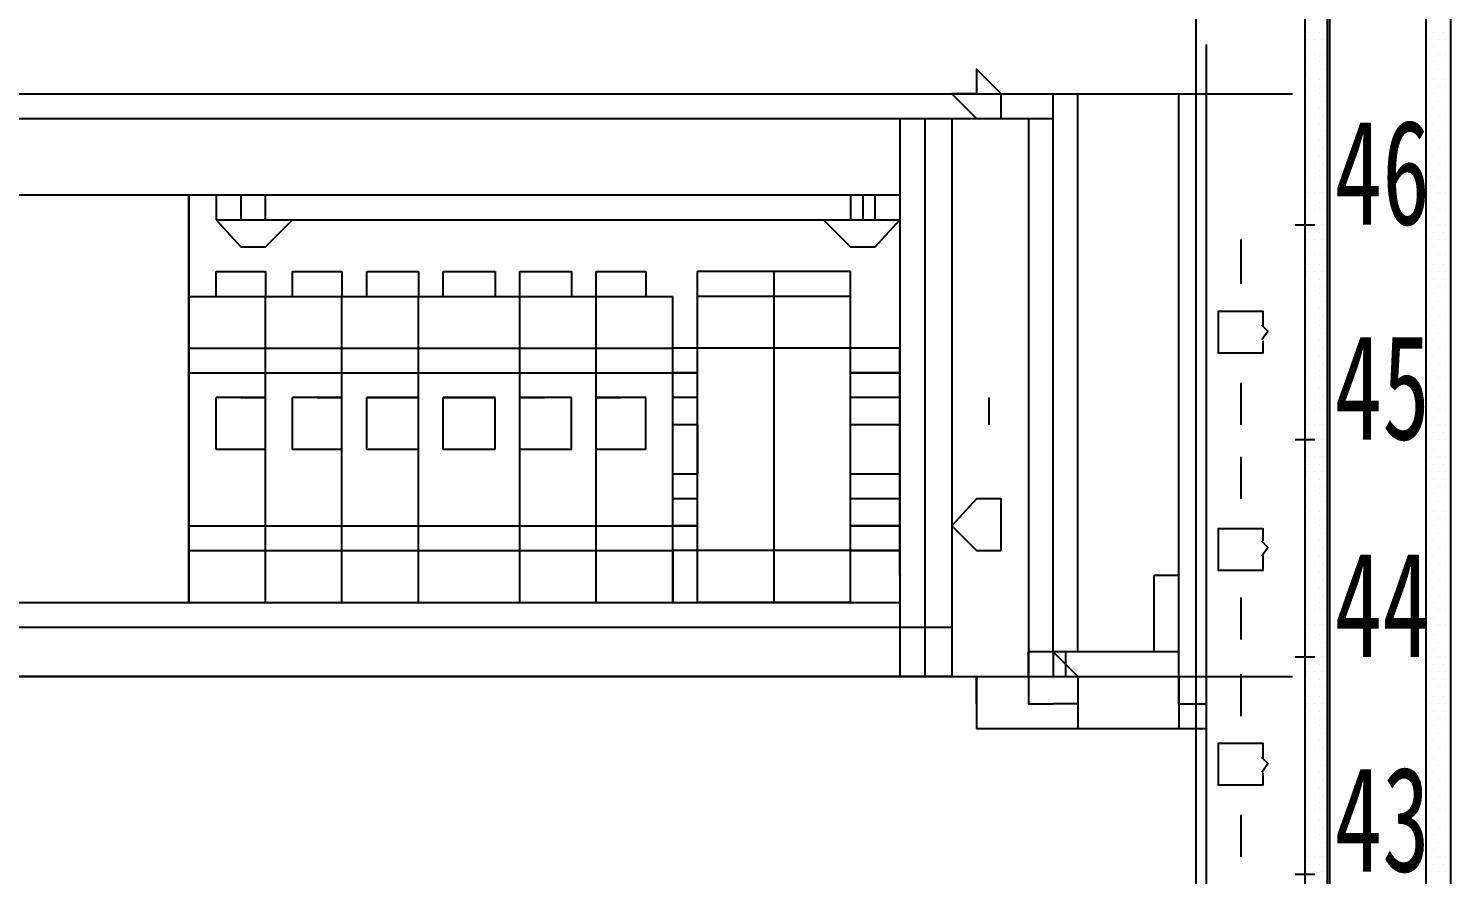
# Model space of a CAD drawing. Header units: metres. Extents: x 17 to 1264, y 17 to 859.
# Drawn here: x 194.8 to 277.8, y 662.2 to 711.6 of the extents above; entities that cross this region are included whole.
import ezdxf

# ---------------------------------------------------------------- set-up
doc = ezdxf.new("R2010")
doc.units = ezdxf.units.M
for name, color, linetype in [('LINES', 7, 'Continuous'), ('POLYLINES', 4, 'Continuous'), ('RECTS', 7, 'Continuous'), ('TEXTS', 3, 'Continuous')]:
    doc.layers.add(name, color=color, linetype=linetype)

msp = doc.modelspace()

# ---------------------------------------------------------------- linework, layer by layer
at = {"layer": 'LINES'}
for p, q in [((262.938, 132.48), (262.938, 727.92)), ((269.418, 710.928), (269.418, 710.928)), ((269.562, 711.36), (269.562, 711.36)), ((269.85, 710.928), (269.85, 710.928)), ((270.138, 711.36), (270.138, 711.36)), ((270.282, 710.928), (270.282, 710.928)), ((270.57, 711.36), (270.57, 711.36)), ((276.33, 711.36), (276.33, 711.36)), ((276.618, 710.928), (276.618, 710.928)), ((276.762, 711.36), (276.762, 711.36)), ((277.05, 710.928), (277.05, 710.928)), ((277.338, 711.36), (277.338, 711.36)), ((277.482, 710.928), (277.482, 710.928)), ((269.418, 710.064), (269.418, 710.064)), ((269.562, 710.496), (269.562, 710.496)), ((269.85, 710.064), (269.85, 710.064)), ((270.138, 710.496), (270.138, 710.496)), ((270.282, 710.064), (270.282, 710.064)), ((270.57, 710.496), (270.57, 710.496)), ((276.33, 710.496), (276.33, 710.496)), ((276.618, 710.064), (276.618, 710.064)), ((276.762, 710.496), (276.762, 710.496)), ((277.05, 710.064), (277.05, 710.064)), ((277.338, 710.496), (277.338, 710.496)), ((277.482, 710.064), (277.482, 710.064)), ((269.418, 709.2), (269.418, 709.2)), ((269.562, 709.632), (269.562, 709.632)), ((269.85, 709.2), (269.85, 709.2)), ((270.138, 709.632), (270.138, 709.632)), ((270.282, 709.2), (270.282, 709.2)), ((270.57, 709.632), (270.57, 709.632)), ((276.33, 709.632), (276.33, 709.632)), ((276.618, 709.2), (276.618, 709.2)), ((276.762, 709.632), (276.762, 709.632)), ((277.05, 709.2), (277.05, 709.2)), ((277.338, 709.632), (277.338, 709.632)), ((277.482, 709.2), (277.482, 709.2)), ((269.562, 708.624), (269.562, 708.624)), ((270.138, 708.624), (270.138, 708.624)), ((270.57, 708.624), (270.57, 708.624)), ((276.33, 708.624), (276.33, 708.624)), ((276.762, 708.624), (276.762, 708.624)), ((277.338, 708.624), (277.338, 708.624)), ((116.49, 707.76), (268.554, 707.76)), ((116.922, 707.76), (267.834, 707.76)), ((254.586, 675.216), (254.586, 707.76)), ((256.026, 675.216), (256.026, 707.76)), ((256.026, 675.216), (256.026, 707.76)), ((261.93, 672.192), (261.93, 707.76)), ((269.418, 708.192), (269.418, 708.192)), ((269.562, 707.76), (269.562, 707.76)), ((269.85, 708.192), (269.85, 708.192)), ((270.138, 707.76), (270.138, 707.76)), ((270.282, 708.192), (270.282, 708.192)), ((270.57, 707.76), (270.57, 707.76)), ((276.33, 707.76), (276.33, 707.76)), ((276.618, 708.192), (276.618, 708.192)), ((276.762, 707.76), (276.762, 707.76)), ((277.05, 708.192), (277.05, 708.192)), ((277.338, 707.76), (277.338, 707.76)), ((277.482, 708.192), (277.482, 708.192)), ((269.418, 707.328), (269.418, 707.328)), ((269.562, 706.896), (269.562, 706.896)), ((269.85, 707.328), (269.85, 707.328)), ((270.138, 706.896), (270.138, 706.896)), ((270.282, 707.328), (270.282, 707.328)), ((270.57, 706.896), (270.57, 706.896)), ((276.33, 706.896), (276.33, 706.896)), ((276.618, 707.328), (276.618, 707.328)), ((276.762, 706.896), (276.762, 706.896)), ((277.05, 707.328), (277.05, 707.328)), ((277.338, 706.896), (277.338, 706.896)), ((277.482, 707.328), (277.482, 707.328)), ((130.17, 706.32), (253.146, 706.32)), ((131.754, 706.32), (253.146, 706.32)), ((245.658, 706.32), (245.658, 673.776)), ((247.098, 706.32), (247.098, 673.776)), ((247.098, 706.32), (247.098, 673.776)), ((248.682, 706.32), (254.586, 706.32)), ((248.682, 706.32), (248.682, 673.776)), ((253.146, 706.32), (253.146, 673.776)), ((253.146, 706.32), (253.146, 673.776)), ((269.418, 706.464), (269.418, 706.464)), ((269.562, 706.032), (269.562, 706.032)), ((269.85, 706.464), (269.85, 706.464)), ((270.138, 706.032), (270.138, 706.032)), ((270.282, 706.464), (270.282, 706.464)), ((270.57, 706.032), (270.57, 706.032)), ((276.33, 706.032), (276.33, 706.032)), ((276.618, 706.464), (276.618, 706.464)), ((276.762, 706.032), (276.762, 706.032)), ((277.05, 706.464), (277.05, 706.464)), ((277.338, 706.032), (277.338, 706.032)), ((277.482, 706.464), (277.482, 706.464)), ((269.418, 705.6), (269.418, 705.6)), ((269.562, 705.024), (269.562, 705.024)), ((269.85, 705.6), (269.85, 705.6)), ((270.138, 705.024), (270.138, 705.024)), ((270.282, 705.6), (270.282, 705.6)), ((270.57, 705.024), (270.57, 705.024)), ((276.33, 705.024), (276.33, 705.024)), ((276.618, 705.6), (276.618, 705.6)), ((276.762, 705.024), (276.762, 705.024)), ((277.05, 705.6), (277.05, 705.6)), ((277.338, 705.024), (277.338, 705.024)), ((277.482, 705.6), (277.482, 705.6)), ((269.418, 704.592), (269.418, 704.592)), ((269.85, 704.592), (269.85, 704.592)), ((270.282, 704.592), (270.282, 704.592)), ((276.618, 704.592), (276.618, 704.592)), ((277.05, 704.592), (277.05, 704.592)), ((277.482, 704.592), (277.482, 704.592)), ((269.418, 703.728), (269.418, 703.728)), ((269.562, 704.16), (269.562, 704.16)), ((269.85, 703.728), (269.85, 703.728)), ((270.138, 704.16), (270.138, 704.16)), ((270.282, 703.728), (270.282, 703.728)), ((270.57, 704.16), (270.57, 704.16)), ((276.33, 704.16), (276.33, 704.16)), ((276.618, 703.728), (276.618, 703.728)), ((276.762, 704.16), (276.762, 704.16)), ((277.05, 703.728), (277.05, 703.728)), ((277.338, 704.16), (277.338, 704.16)), ((277.482, 703.728), (277.482, 703.728)), ((269.418, 702.864), (269.418, 702.864)), ((269.562, 703.296), (269.562, 703.296)), ((269.85, 702.864), (269.85, 702.864)), ((270.138, 703.296), (270.138, 703.296)), ((270.282, 702.864), (270.282, 702.864)), ((270.57, 703.296), (270.57, 703.296)), ((276.33, 703.296), (276.33, 703.296)), ((276.618, 702.864), (276.618, 702.864)), ((276.762, 703.296), (276.762, 703.296)), ((277.05, 702.864), (277.05, 702.864)), ((277.338, 703.296), (277.338, 703.296)), ((277.482, 702.864), (277.482, 702.864)), ((245.658, 701.856), (136.218, 701.856)), ((204.186, 678.096), (204.186, 701.856)), ((204.186, 701.856), (204.186, 678.096)), ((205.77, 701.856), (205.77, 700.416)), ((243.498, 701.856), (243.498, 700.416)), ((245.658, 701.856), (245.658, 700.416)), ((269.418, 702), (269.418, 702)), ((269.562, 702.432), (269.562, 702.432)), ((269.85, 702), (269.85, 702)), ((270.138, 702.432), (270.138, 702.432)), ((270.282, 702), (270.282, 702)), ((270.57, 702.432), (270.57, 702.432)), ((276.33, 702.432), (276.33, 702.432)), ((276.618, 702), (276.618, 702)), ((276.762, 702.432), (276.762, 702.432)), ((277.05, 702), (277.05, 702)), ((277.338, 702.432), (277.338, 702.432)), ((277.482, 702), (277.482, 702)), ((269.418, 700.992), (269.418, 700.992)), ((269.562, 701.424), (269.562, 701.424)), ((269.85, 700.992), (269.85, 700.992)), ((270.138, 701.424), (270.138, 701.424)), ((270.282, 700.992), (270.282, 700.992)), ((270.57, 701.424), (270.57, 701.424)), ((276.33, 701.424), (276.33, 701.424)), ((276.618, 700.992), (276.618, 700.992)), ((276.762, 701.424), (276.762, 701.424)), ((277.05, 700.992), (277.05, 700.992)), ((277.338, 701.424), (277.338, 701.424)), ((277.482, 700.992), (277.482, 700.992)), ((205.77, 700.416), (245.658, 700.416)), ((268.698, 700.128), (269.85, 700.128)), ((268.698, 700.128), (269.85, 700.128)), ((269.418, 700.128), (269.418, 700.128)), ((269.562, 700.56), (269.562, 700.56)), ((269.85, 700.128), (269.85, 700.128)), ((270.138, 700.56), (270.138, 700.56)), ((270.282, 700.128), (270.282, 700.128)), ((270.57, 700.56), (270.57, 700.56)), ((276.33, 700.56), (276.33, 700.56)), ((276.618, 700.128), (276.618, 700.128)), ((276.762, 700.56), (276.762, 700.56)), ((277.05, 700.128), (277.05, 700.128)), ((277.338, 700.56), (277.338, 700.56)), ((277.482, 700.128), (277.482, 700.128)), ((265.53, 699.264), (265.53, 696.672)), ((269.418, 699.264), (269.418, 699.264)), ((269.562, 699.696), (269.562, 699.696)), ((269.85, 699.264), (269.85, 699.264)), ((270.138, 699.696), (270.138, 699.696)), ((270.282, 699.264), (270.282, 699.264)), ((270.57, 699.696), (270.57, 699.696)), ((276.33, 699.696), (276.33, 699.696)), ((276.618, 699.264), (276.618, 699.264)), ((276.762, 699.696), (276.762, 699.696)), ((277.05, 699.264), (277.05, 699.264)), ((277.338, 699.696), (277.338, 699.696)), ((277.482, 699.264), (277.482, 699.264)), ((269.418, 698.4), (269.418, 698.4)), ((269.562, 698.832), (269.562, 698.832)), ((269.85, 698.4), (269.85, 698.4)), ((270.138, 698.832), (270.138, 698.832)), ((270.282, 698.4), (270.282, 698.4)), ((270.57, 698.832), (270.57, 698.832)), ((276.33, 698.832), (276.33, 698.832)), ((276.618, 698.4), (276.618, 698.4)), ((276.762, 698.832), (276.762, 698.832)), ((277.05, 698.4), (277.05, 698.4)), ((277.338, 698.832), (277.338, 698.832)), ((277.482, 698.4), (277.482, 698.4)), ((269.562, 697.824), (269.562, 697.824)), ((270.138, 697.824), (270.138, 697.824)), ((270.57, 697.824), (270.57, 697.824)), ((276.33, 697.824), (276.33, 697.824)), ((276.762, 697.824), (276.762, 697.824)), ((277.338, 697.824), (277.338, 697.824)), ((205.77, 697.392), (208.65, 697.392)), ((205.77, 697.392), (208.65, 697.392)), ((205.77, 697.392), (205.77, 697.392)), ((205.77, 695.952), (205.77, 697.392)), ((205.77, 695.952), (205.77, 697.392)), ((208.65, 697.392), (208.65, 697.392)), ((208.65, 697.392), (208.65, 695.952)), ((208.65, 697.392), (208.65, 695.952)), ((210.234, 697.392), (213.114, 697.392)), ((210.234, 697.392), (210.234, 697.392)), ((210.234, 695.952), (210.234, 697.392)), ((210.234, 695.952), (210.234, 697.392)), ((210.234, 697.392), (213.114, 697.392)), ((213.114, 697.392), (213.114, 697.392)), ((213.114, 697.392), (213.114, 695.952)), ((213.114, 697.392), (213.114, 695.952)), ((214.554, 697.392), (214.554, 697.392)), ((214.554, 695.952), (214.554, 697.392)), ((214.554, 695.952), (214.554, 697.392)), ((214.554, 697.392), (217.578, 697.392)), ((214.554, 697.392), (217.578, 697.392)), ((217.578, 697.392), (217.578, 697.392)), ((217.578, 697.392), (217.578, 695.952)), ((217.578, 697.392), (217.578, 695.952)), ((219.018, 697.392), (219.018, 697.392)), ((219.018, 695.952), (219.018, 697.392)), ((219.018, 695.952), (219.018, 697.392)), ((219.018, 697.392), (222.042, 697.392)), ((219.018, 697.392), (222.042, 697.392)), ((222.042, 697.392), (222.042, 697.392)), ((222.042, 697.392), (222.042, 695.952)), ((222.042, 697.392), (222.042, 695.952)), ((223.482, 697.392), (226.506, 697.392)), ((223.482, 697.392), (226.506, 697.392)), ((223.482, 697.392), (223.482, 697.392)), ((223.482, 695.952), (223.482, 697.392)), ((223.482, 695.952), (223.482, 697.392)), ((226.506, 697.392), (226.506, 697.392)), ((226.506, 697.392), (226.506, 695.952)), ((226.506, 697.392), (226.506, 695.952)), ((227.946, 697.392), (227.946, 697.392)), ((227.946, 695.952), (227.946, 697.392)), ((227.946, 695.952), (227.946, 697.392)), ((227.946, 697.392), (230.826, 697.392)), ((227.946, 697.392), (230.826, 697.392)), ((230.826, 697.392), (230.826, 697.392)), ((230.826, 697.392), (230.826, 695.952)), ((230.826, 697.392), (230.826, 695.952)), ((242.778, 697.392), (233.85, 697.392)), ((233.85, 678.096), (233.85, 697.392)), ((238.314, 678.096), (238.314, 697.392)), ((242.778, 678.096), (242.778, 697.392)), ((269.418, 697.392), (269.418, 697.392)), ((269.562, 696.96), (269.562, 696.96)), ((269.85, 697.392), (269.85, 697.392)), ((270.138, 696.96), (270.138, 696.96)), ((270.282, 697.392), (270.282, 697.392)), ((270.57, 696.96), (270.57, 696.96)), ((276.33, 696.96), (276.33, 696.96)), ((276.618, 697.392), (276.618, 697.392)), ((276.762, 696.96), (276.762, 696.96)), ((277.05, 697.392), (277.05, 697.392)), ((277.338, 696.96), (277.338, 696.96)), ((277.482, 697.392), (277.482, 697.392)), ((204.186, 695.952), (232.41, 695.952)), ((204.186, 695.952), (232.41, 695.952)), ((208.65, 678.096), (208.65, 695.952)), ((213.114, 678.096), (213.114, 695.952)), ((217.578, 678.096), (217.578, 695.952)), ((223.482, 678.096), (223.482, 695.952)), ((227.946, 678.096), (227.946, 695.952)), ((232.41, 678.096), (232.41, 695.952)), ((242.778, 695.952), (233.85, 695.952)), ((269.418, 696.528), (269.418, 696.528)), ((269.562, 696.096), (269.562, 696.096)), ((269.85, 696.528), (269.85, 696.528)), ((270.138, 696.096), (270.138, 696.096)), ((270.282, 696.528), (270.282, 696.528)), ((270.57, 696.096), (270.57, 696.096)), ((276.33, 696.096), (276.33, 696.096)), ((276.618, 696.528), (276.618, 696.528)), ((276.762, 696.096), (276.762, 696.096)), ((277.05, 696.528), (277.05, 696.528)), ((277.338, 696.096), (277.338, 696.096)), ((277.482, 696.528), (277.482, 696.528)), ((269.418, 695.664), (269.418, 695.664)), ((269.562, 695.232), (269.562, 695.232)), ((269.85, 695.664), (269.85, 695.664)), ((270.138, 695.232), (270.138, 695.232)), ((270.282, 695.664), (270.282, 695.664)), ((270.57, 695.232), (270.57, 695.232)), ((276.33, 695.232), (276.33, 695.232)), ((276.618, 695.664), (276.618, 695.664)), ((276.762, 695.232), (276.762, 695.232)), ((277.05, 695.664), (277.05, 695.664)), ((277.338, 695.232), (277.338, 695.232)), ((277.482, 695.664), (277.482, 695.664)), ((269.418, 694.8), (269.418, 694.8)), ((269.85, 694.8), (269.85, 694.8)), ((270.282, 694.8), (270.282, 694.8)), ((276.618, 694.8), (276.618, 694.8)), ((277.05, 694.8), (277.05, 694.8)), ((277.482, 694.8), (277.482, 694.8)), ((269.418, 693.792), (269.418, 693.792)), ((269.562, 694.224), (269.562, 694.224)), ((269.85, 693.792), (269.85, 693.792)), ((270.138, 694.224), (270.138, 694.224)), ((270.282, 693.792), (270.282, 693.792)), ((270.57, 694.224), (270.57, 694.224)), ((276.33, 694.224), (276.33, 694.224)), ((276.618, 693.792), (276.618, 693.792)), ((276.762, 694.224), (276.762, 694.224)), ((277.05, 693.792), (277.05, 693.792)), ((277.338, 694.224), (277.338, 694.224)), ((277.482, 693.792), (277.482, 693.792)), ((204.186, 692.928), (232.41, 692.928)), ((233.85, 692.928), (232.41, 692.928)), ((233.85, 692.928), (232.41, 692.928)), ((242.778, 692.928), (233.85, 692.928)), ((245.658, 692.928), (242.778, 692.928)), ((245.658, 692.928), (242.778, 692.928)), ((245.658, 681.12), (245.658, 692.928)), ((269.418, 692.928), (269.418, 692.928)), ((269.562, 693.36), (269.562, 693.36)), ((269.85, 692.928), (269.85, 692.928)), ((270.138, 693.36), (270.138, 693.36)), ((270.282, 692.928), (270.282, 692.928)), ((270.57, 693.36), (270.57, 693.36)), ((276.33, 693.36), (276.33, 693.36)), ((276.618, 692.928), (276.618, 692.928)), ((276.762, 693.36), (276.762, 693.36)), ((277.05, 692.928), (277.05, 692.928)), ((277.338, 693.36), (277.338, 693.36)), ((277.482, 692.928), (277.482, 692.928)), ((269.418, 692.064), (269.418, 692.064)), ((269.562, 692.496), (269.562, 692.496)), ((269.85, 692.064), (269.85, 692.064)), ((270.138, 692.496), (270.138, 692.496)), ((270.282, 692.064), (270.282, 692.064)), ((270.57, 692.496), (270.57, 692.496)), ((276.33, 692.496), (276.33, 692.496)), ((276.618, 692.064), (276.618, 692.064)), ((276.762, 692.496), (276.762, 692.496)), ((277.05, 692.064), (277.05, 692.064)), ((277.338, 692.496), (277.338, 692.496)), ((277.482, 692.064), (277.482, 692.064)), ((204.186, 691.488), (232.41, 691.488)), ((232.41, 691.488), (233.85, 691.488)), ((232.41, 691.488), (233.85, 691.488)), ((232.41, 691.488), (233.85, 691.488)), ((232.41, 691.488), (233.85, 691.488)), ((233.85, 691.488), (232.41, 691.488)), ((233.85, 691.488), (232.41, 691.488)), ((242.778, 691.488), (245.658, 691.488)), ((242.778, 691.488), (245.658, 691.488)), ((242.778, 691.488), (245.658, 691.488)), ((242.778, 691.488), (245.658, 691.488)), ((245.658, 691.488), (242.778, 691.488)), ((245.658, 691.488), (242.778, 691.488)), ((245.658, 691.488), (245.658, 691.488)), ((261.93, 676.656), (261.93, 691.488)), ((261.93, 691.488), (261.93, 691.488)), ((261.93, 691.488), (261.93, 691.488)), ((269.418, 691.2), (269.418, 691.2)), ((269.562, 691.632), (269.562, 691.632)), ((269.85, 691.2), (269.85, 691.2)), ((270.138, 691.632), (270.138, 691.632)), ((270.282, 691.2), (270.282, 691.2)), ((270.57, 691.632), (270.57, 691.632)), ((276.33, 691.632), (276.33, 691.632)), ((276.618, 691.2), (276.618, 691.2)), ((276.762, 691.632), (276.762, 691.632)), ((277.05, 691.2), (277.05, 691.2)), ((277.338, 691.632), (277.338, 691.632)), ((277.482, 691.2), (277.482, 691.2)), ((265.53, 690.912), (265.53, 688.464)), ((269.418, 690.192), (269.418, 690.192)), ((269.562, 690.624), (269.562, 690.624)), ((269.85, 690.192), (269.85, 690.192)), ((270.138, 690.624), (270.138, 690.624)), ((270.282, 690.192), (270.282, 690.192)), ((270.57, 690.624), (270.57, 690.624)), ((276.33, 690.624), (276.33, 690.624)), ((276.618, 690.192), (276.618, 690.192)), ((276.762, 690.624), (276.762, 690.624)), ((277.05, 690.192), (277.05, 690.192)), ((277.338, 690.624), (277.338, 690.624)), ((277.482, 690.192), (277.482, 690.192)), ((208.65, 690.048), (205.77, 690.048)), ((207.21, 690.048), (205.77, 690.048)), ((207.21, 690.048), (205.77, 690.048)), ((208.65, 690.048), (205.77, 690.048)), ((205.77, 690.048), (205.77, 690.048)), ((205.77, 690.048), (205.77, 690.048)), ((205.77, 687.024), (205.77, 690.048)), ((205.77, 687.024), (205.77, 690.048)), ((205.77, 687.024), (205.77, 690.048)), ((205.77, 690.048), (205.77, 690.048)), ((205.77, 690.048), (205.77, 690.048)), ((205.77, 690.048), (205.77, 690.048)), ((207.21, 690.048), (207.21, 690.048)), ((208.65, 690.048), (207.21, 690.048)), ((207.21, 690.048), (208.65, 690.048)), ((208.65, 687.024), (208.65, 690.048)), ((208.65, 690.048), (208.65, 690.048)), ((208.65, 687.024), (208.65, 690.048)), ((208.65, 687.024), (208.65, 690.048)), ((208.65, 690.048), (208.65, 690.048)), ((210.234, 690.048), (210.234, 690.048)), ((210.234, 690.048), (210.234, 690.048)), ((210.234, 687.024), (210.234, 690.048)), ((210.234, 687.024), (210.234, 690.048)), ((210.234, 687.024), (210.234, 690.048)), ((210.234, 690.048), (210.234, 690.048)), ((210.234, 690.048), (210.234, 690.048)), ((213.114, 690.048), (210.234, 690.048)), ((211.674, 690.048), (210.234, 690.048)), ((211.674, 690.048), (210.234, 690.048)), ((213.114, 690.048), (210.234, 690.048)), ((210.234, 690.048), (210.234, 690.048)), ((211.674, 690.048), (211.674, 690.048)), ((213.114, 690.048), (211.674, 690.048)), ((211.674, 690.048), (213.114, 690.048)), ((213.114, 690.048), (213.114, 690.048)), ((213.114, 690.048), (213.114, 690.048)), ((213.114, 687.024), (213.114, 690.048)), ((213.114, 687.024), (213.114, 690.048)), ((213.114, 687.024), (213.114, 690.048)), ((214.554, 690.048), (216.138, 690.048)), ((214.554, 687.024), (214.554, 690.048)), ((214.554, 687.024), (214.554, 690.048)), ((214.554, 687.024), (214.554, 690.048)), ((214.554, 690.048), (214.554, 690.048)), ((214.554, 690.048), (214.554, 690.048)), ((217.578, 690.048), (214.554, 690.048)), ((217.578, 690.048), (214.554, 690.048)), ((216.138, 690.048), (214.554, 690.048)), ((216.138, 690.048), (216.138, 690.048)), ((216.138, 690.048), (216.138, 690.048)), ((217.578, 690.048), (216.138, 690.048)), ((216.138, 690.048), (217.578, 690.048)), ((216.138, 690.048), (216.138, 690.048)), ((216.138, 690.048), (216.138, 690.048)), ((217.578, 687.024), (217.578, 690.048)), ((217.578, 687.024), (217.578, 690.048)), ((217.578, 690.048), (217.578, 690.048)), ((217.578, 687.024), (217.578, 690.048)), ((217.578, 690.048), (217.578, 690.048)), ((219.018, 690.048), (219.018, 690.048)), ((219.018, 687.024), (219.018, 690.048)), ((219.018, 690.048), (220.458, 690.048)), ((219.018, 687.024), (219.018, 690.048)), ((219.018, 687.024), (219.018, 690.048)), ((219.018, 690.048), (219.018, 690.048)), ((222.042, 690.048), (219.018, 690.048)), ((222.042, 690.048), (219.018, 690.048)), ((220.458, 690.048), (219.018, 690.048)), ((220.458, 690.048), (220.458, 690.048)), ((220.458, 690.048), (220.458, 690.048)), ((222.042, 690.048), (220.458, 690.048)), ((220.458, 690.048), (222.042, 690.048)), ((220.458, 690.048), (220.458, 690.048)), ((220.458, 690.048), (220.458, 690.048)), ((222.042, 687.024), (222.042, 690.048)), ((222.042, 687.024), (222.042, 690.048)), ((222.042, 687.024), (222.042, 690.048)), ((222.042, 690.048), (222.042, 690.048)), ((222.042, 690.048), (222.042, 690.048)), ((226.506, 690.048), (223.482, 690.048)), ((226.506, 690.048), (223.482, 690.048)), ((223.482, 690.048), (224.922, 690.048)), ((223.482, 687.024), (223.482, 690.048)), ((223.482, 687.024), (223.482, 690.048)), ((223.482, 687.024), (223.482, 690.048)), ((223.482, 690.048), (223.482, 690.048)), ((223.482, 690.048), (223.482, 690.048)), ((224.922, 690.048), (223.482, 690.048)), ((226.506, 690.048), (224.922, 690.048)), ((226.506, 690.048), (224.922, 690.048)), ((224.922, 690.048), (224.922, 690.048)), ((226.506, 687.024), (226.506, 690.048)), ((226.506, 687.024), (226.506, 690.048)), ((226.506, 687.024), (226.506, 690.048)), ((226.506, 690.048), (226.506, 690.048)), ((226.506, 690.048), (226.506, 690.048)), ((226.506, 690.048), (226.506, 690.048)), ((226.506, 690.048), (226.506, 690.048)), ((226.506, 690.048), (226.506, 690.048)), ((227.946, 690.048), (229.386, 690.048)), ((227.946, 687.024), (227.946, 690.048)), ((227.946, 687.024), (227.946, 690.048)), ((227.946, 687.024), (227.946, 690.048)), ((227.946, 690.048), (227.946, 690.048)), ((227.946, 690.048), (227.946, 690.048)), ((230.826, 690.048), (227.946, 690.048)), ((230.826, 690.048), (227.946, 690.048)), ((229.386, 690.048), (227.946, 690.048)), ((229.386, 690.048), (229.386, 690.048)), ((230.826, 690.048), (229.386, 690.048)), ((230.826, 690.048), (229.386, 690.048)), ((230.826, 690.048), (230.826, 690.048)), ((230.826, 687.024), (230.826, 690.048)), ((230.826, 687.024), (230.826, 690.048)), ((230.826, 690.048), (230.826, 690.048)), ((230.826, 690.048), (230.826, 690.048)), ((230.826, 690.048), (230.826, 690.048)), ((230.826, 690.048), (230.826, 690.048)), ((230.826, 687.024), (230.826, 690.048)), ((233.85, 690.048), (232.41, 690.048)), ((233.85, 690.048), (232.41, 690.048)), ((245.658, 690.048), (242.778, 690.048)), ((245.658, 690.048), (242.778, 690.048)), ((245.658, 690.048), (245.658, 690.048)), ((250.842, 690.048), (250.842, 688.464)), ((269.418, 689.328), (269.418, 689.328)), ((269.562, 689.76), (269.562, 689.76)), ((269.85, 689.328), (269.85, 689.328)), ((270.138, 689.76), (270.138, 689.76)), ((270.282, 689.328), (270.282, 689.328)), ((270.57, 689.76), (270.57, 689.76)), ((276.33, 689.76), (276.33, 689.76)), ((276.618, 689.328), (276.618, 689.328)), ((276.762, 689.76), (276.762, 689.76)), ((277.05, 689.328), (277.05, 689.328)), ((277.338, 689.76), (277.338, 689.76)), ((277.482, 689.328), (277.482, 689.328)), ((233.85, 688.464), (232.41, 688.464)), ((233.85, 688.464), (232.41, 688.464)), ((233.85, 688.464), (233.85, 685.584)), ((245.658, 688.464), (242.778, 688.464)), ((245.658, 688.464), (242.778, 688.464)), ((245.658, 688.464), (245.658, 685.584)), ((269.418, 688.464), (269.418, 688.464)), ((269.562, 688.896), (269.562, 688.896)), ((269.85, 688.464), (269.85, 688.464)), ((270.138, 688.896), (270.138, 688.896)), ((270.282, 688.464), (270.282, 688.464)), ((270.57, 688.896), (270.57, 688.896)), ((276.33, 688.896), (276.33, 688.896)), ((276.618, 688.464), (276.618, 688.464)), ((276.762, 688.896), (276.762, 688.896)), ((277.05, 688.464), (277.05, 688.464)), ((277.338, 688.896), (277.338, 688.896)), ((277.482, 688.464), (277.482, 688.464)), ((269.562, 688.032), (269.562, 688.032)), ((270.138, 688.032), (270.138, 688.032)), ((270.57, 688.032), (270.57, 688.032)), ((276.33, 688.032), (276.33, 688.032)), ((276.762, 688.032), (276.762, 688.032)), ((277.338, 688.032), (277.338, 688.032)), ((208.65, 687.024), (205.77, 687.024)), ((205.77, 687.024), (205.77, 687.024)), ((208.65, 687.024), (208.65, 687.024)), ((213.114, 687.024), (210.234, 687.024)), ((210.234, 687.024), (210.234, 687.024)), ((213.114, 687.024), (213.114, 687.024)), ((217.578, 687.024), (214.554, 687.024)), ((214.554, 687.024), (214.554, 687.024)), ((217.578, 687.024), (217.578, 687.024)), ((222.042, 687.024), (219.018, 687.024)), ((222.042, 687.024), (222.042, 687.024)), ((226.506, 687.024), (223.482, 687.024)), ((223.482, 687.024), (223.482, 687.024)), ((226.506, 687.024), (226.506, 687.024)), ((230.826, 687.024), (227.946, 687.024)), ((227.946, 687.024), (227.946, 687.024)), ((233.85, 687.024), (233.85, 687.024)), ((233.85, 687.024), (233.85, 687.024)), ((245.658, 687.024), (245.658, 687.024)), ((245.658, 687.024), (245.658, 687.024)), ((268.698, 687.6), (269.85, 687.6)), ((268.698, 687.6), (269.85, 687.6)), ((268.698, 687.6), (269.85, 687.6)), ((268.698, 687.6), (269.85, 687.6)), ((269.418, 687.6), (269.418, 687.6)), ((269.562, 687.024), (269.562, 687.024)), ((269.85, 687.6), (269.85, 687.6)), ((270.138, 687.024), (270.138, 687.024)), ((270.282, 687.6), (270.282, 687.6)), ((270.57, 687.024), (270.57, 687.024)), ((276.33, 687.024), (276.33, 687.024)), ((276.618, 687.6), (276.618, 687.6)), ((276.762, 687.024), (276.762, 687.024)), ((277.05, 687.6), (277.05, 687.6)), ((277.338, 687.024), (277.338, 687.024)), ((277.482, 687.6), (277.482, 687.6)), ((265.53, 686.592), (265.53, 684.144)), ((269.418, 686.592), (269.418, 686.592)), ((269.562, 686.16), (269.562, 686.16)), ((269.85, 686.592), (269.85, 686.592)), ((270.138, 686.16), (270.138, 686.16)), ((270.282, 686.592), (270.282, 686.592)), ((270.57, 686.16), (270.57, 686.16)), ((276.33, 686.16), (276.33, 686.16)), ((276.618, 686.592), (276.618, 686.592)), ((276.762, 686.16), (276.762, 686.16)), ((277.05, 686.592), (277.05, 686.592)), ((277.338, 686.16), (277.338, 686.16)), ((277.482, 686.592), (277.482, 686.592)), ((233.85, 685.584), (232.41, 685.584)), ((233.85, 685.584), (232.41, 685.584)), ((245.658, 685.584), (242.778, 685.584)), ((245.658, 685.584), (242.778, 685.584)), ((269.418, 685.728), (269.418, 685.728)), ((269.562, 685.296), (269.562, 685.296)), ((269.85, 685.728), (269.85, 685.728)), ((270.138, 685.296), (270.138, 685.296)), ((270.282, 685.728), (270.282, 685.728)), ((270.57, 685.296), (270.57, 685.296)), ((276.33, 685.296), (276.33, 685.296)), ((276.618, 685.728), (276.618, 685.728)), ((276.762, 685.296), (276.762, 685.296)), ((277.05, 685.728), (277.05, 685.728)), ((277.338, 685.296), (277.338, 685.296)), ((277.482, 685.728), (277.482, 685.728)), ((269.418, 684.864), (269.418, 684.864)), ((269.562, 684.432), (269.562, 684.432)), ((269.85, 684.864), (269.85, 684.864)), ((270.138, 684.432), (270.138, 684.432)), ((270.282, 684.864), (270.282, 684.864)), ((270.57, 684.432), (270.57, 684.432)), ((276.33, 684.432), (276.33, 684.432)), ((276.618, 684.864), (276.618, 684.864)), ((276.762, 684.432), (276.762, 684.432)), ((277.05, 684.864), (277.05, 684.864)), ((277.338, 684.432), (277.338, 684.432)), ((277.482, 684.864), (277.482, 684.864)), ((233.85, 684.144), (232.41, 684.144)), ((233.85, 684.144), (232.41, 684.144)), ((245.658, 684.144), (242.778, 684.144)), ((245.658, 684.144), (242.778, 684.144)), ((245.658, 684.144), (245.658, 684.144)), ((269.418, 684), (269.418, 684)), ((269.85, 684), (269.85, 684)), ((270.282, 684), (270.282, 684)), ((276.618, 684), (276.618, 684)), ((277.05, 684), (277.05, 684)), ((277.482, 684), (277.482, 684)), ((269.418, 682.992), (269.418, 682.992)), ((269.562, 683.424), (269.562, 683.424)), ((269.85, 682.992), (269.85, 682.992)), ((270.138, 683.424), (270.138, 683.424)), ((270.282, 682.992), (270.282, 682.992)), ((270.57, 683.424), (270.57, 683.424)), ((276.33, 683.424), (276.33, 683.424)), ((276.618, 682.992), (276.618, 682.992)), ((276.762, 683.424), (276.762, 683.424)), ((277.05, 682.992), (277.05, 682.992)), ((277.338, 683.424), (277.338, 683.424)), ((277.482, 682.992), (277.482, 682.992)), ((204.186, 682.56), (232.41, 682.56)), ((232.41, 682.56), (233.85, 682.56)), ((232.41, 682.56), (233.85, 682.56)), ((233.85, 682.56), (232.41, 682.56)), ((233.85, 682.56), (232.41, 682.56)), ((233.85, 682.56), (232.41, 682.56)), ((233.85, 682.56), (232.41, 682.56)), ((242.778, 682.56), (245.658, 682.56)), ((242.778, 682.56), (245.658, 682.56)), ((245.658, 682.56), (242.778, 682.56)), ((245.658, 682.56), (242.778, 682.56)), ((245.658, 682.56), (242.778, 682.56)), ((245.658, 682.56), (242.778, 682.56)), ((245.658, 682.56), (245.658, 682.56)), ((269.418, 682.128), (269.418, 682.128)), ((269.562, 682.56), (269.562, 682.56)), ((269.85, 682.128), (269.85, 682.128)), ((270.138, 682.56), (270.138, 682.56)), ((270.282, 682.128), (270.282, 682.128)), ((270.57, 682.56), (270.57, 682.56)), ((276.33, 682.56), (276.33, 682.56)), ((276.618, 682.128), (276.618, 682.128)), ((276.762, 682.56), (276.762, 682.56)), ((277.05, 682.128), (277.05, 682.128)), ((277.338, 682.56), (277.338, 682.56)), ((277.482, 682.128), (277.482, 682.128)), ((204.186, 681.12), (232.41, 681.12)), ((232.41, 681.12), (232.41, 681.12)), ((232.41, 681.12), (232.41, 678.096)), ((233.85, 681.12), (232.41, 681.12)), ((233.85, 681.12), (232.41, 681.12)), ((233.85, 681.12), (232.41, 681.12)), ((233.85, 681.12), (232.41, 681.12)), ((242.778, 681.12), (233.85, 681.12)), ((233.85, 678.096), (233.85, 681.12)), ((233.85, 681.12), (233.85, 681.12)), ((245.658, 681.12), (242.778, 681.12)), ((245.658, 681.12), (242.778, 681.12)), ((245.658, 679.68), (245.658, 681.12)), ((245.658, 681.12), (245.658, 681.12)), ((269.418, 681.264), (269.418, 681.264)), ((269.562, 681.696), (269.562, 681.696)), ((269.85, 681.264), (269.85, 681.264)), ((270.138, 681.696), (270.138, 681.696)), ((270.282, 681.264), (270.282, 681.264)), ((270.57, 681.696), (270.57, 681.696)), ((276.33, 681.696), (276.33, 681.696)), ((276.618, 681.264), (276.618, 681.264)), ((276.762, 681.696), (276.762, 681.696)), ((277.05, 681.264), (277.05, 681.264)), ((277.338, 681.696), (277.338, 681.696)), ((277.482, 681.264), (277.482, 681.264)), ((269.418, 680.4), (269.418, 680.4)), ((269.562, 680.832), (269.562, 680.832)), ((269.85, 680.4), (269.85, 680.4)), ((270.138, 680.832), (270.138, 680.832)), ((270.282, 680.4), (270.282, 680.4)), ((270.57, 680.832), (270.57, 680.832)), ((276.33, 680.832), (276.33, 680.832)), ((276.618, 680.4), (276.618, 680.4)), ((276.762, 680.832), (276.762, 680.832)), ((277.05, 680.4), (277.05, 680.4)), ((277.338, 680.832), (277.338, 680.832)), ((277.482, 680.4), (277.482, 680.4)), ((245.658, 679.68), (245.658, 679.68)), ((260.49, 675.216), (260.49, 679.68)), ((261.93, 679.68), (260.49, 679.68)), ((269.418, 679.392), (269.418, 679.392)), ((269.562, 679.824), (269.562, 679.824)), ((269.85, 679.392), (269.85, 679.392)), ((270.138, 679.824), (270.138, 679.824)), ((270.282, 679.392), (270.282, 679.392)), ((270.57, 679.824), (270.57, 679.824)), ((276.33, 679.824), (276.33, 679.824)), ((276.618, 679.392), (276.618, 679.392)), ((276.762, 679.824), (276.762, 679.824)), ((277.05, 679.392), (277.05, 679.392)), ((277.338, 679.824), (277.338, 679.824)), ((277.482, 679.392), (277.482, 679.392)), ((269.418, 678.528), (269.418, 678.528)), ((269.562, 678.96), (269.562, 678.96)), ((269.85, 678.528), (269.85, 678.528)), ((270.138, 678.96), (270.138, 678.96)), ((270.282, 678.528), (270.282, 678.528)), ((270.57, 678.96), (270.57, 678.96)), ((276.33, 678.96), (276.33, 678.96)), ((276.618, 678.528), (276.618, 678.528)), ((276.762, 678.96), (276.762, 678.96)), ((277.05, 678.528), (277.05, 678.528)), ((277.338, 678.96), (277.338, 678.96)), ((277.482, 678.528), (277.482, 678.528)), ((136.218, 678.096), (245.658, 678.096)), ((204.186, 678.096), (232.41, 678.096)), ((204.186, 678.096), (232.41, 678.096)), ((242.778, 678.096), (233.85, 678.096)), ((265.53, 678.384), (265.53, 675.936)), ((269.418, 677.664), (269.418, 677.664)), ((269.562, 678.096), (269.562, 678.096)), ((269.85, 677.664), (269.85, 677.664)), ((270.138, 678.096), (270.138, 678.096)), ((270.282, 677.664), (270.282, 677.664)), ((270.57, 678.096), (270.57, 678.096)), ((276.33, 678.096), (276.33, 678.096)), ((276.618, 677.664), (276.618, 677.664)), ((276.762, 678.096), (276.762, 678.096)), ((277.05, 677.664), (277.05, 677.664)), ((277.338, 678.096), (277.338, 678.096)), ((277.482, 677.664), (277.482, 677.664)), ((269.562, 677.232), (269.562, 677.232)), ((270.138, 677.232), (270.138, 677.232)), ((270.57, 677.232), (270.57, 677.232)), ((276.33, 677.232), (276.33, 677.232)), ((276.762, 677.232), (276.762, 677.232)), ((277.338, 677.232), (277.338, 677.232)), ((134.634, 676.656), (248.682, 676.656)), ((261.93, 676.656), (261.93, 676.656)), ((261.93, 676.656), (261.93, 676.656)), ((269.418, 676.8), (269.418, 676.8)), ((269.562, 676.224), (269.562, 676.224)), ((269.85, 676.8), (269.85, 676.8)), ((270.138, 676.224), (270.138, 676.224)), ((270.282, 676.8), (270.282, 676.8)), ((270.57, 676.224), (270.57, 676.224)), ((276.33, 676.224), (276.33, 676.224)), ((276.618, 676.8), (276.618, 676.8)), ((276.762, 676.224), (276.762, 676.224)), ((277.05, 676.8), (277.05, 676.8)), ((277.338, 676.224), (277.338, 676.224)), ((277.482, 676.8), (277.482, 676.8)), ((254.586, 675.216), (253.146, 675.216)), ((253.146, 673.776), (253.146, 675.216)), ((261.93, 675.216), (254.586, 675.216)), ((255.306, 675.216), (255.306, 673.776)), ((269.418, 675.792), (269.418, 675.792)), ((269.562, 675.36), (269.562, 675.36)), ((269.85, 675.792), (269.85, 675.792)), ((270.138, 675.36), (270.138, 675.36)), ((270.282, 675.792), (270.282, 675.792)), ((270.57, 675.36), (270.57, 675.36)), ((276.33, 675.36), (276.33, 675.36)), ((276.618, 675.792), (276.618, 675.792)), ((276.762, 675.36), (276.762, 675.36)), ((277.05, 675.792), (277.05, 675.792)), ((277.338, 675.36), (277.338, 675.36)), ((277.482, 675.792), (277.482, 675.792)), ((268.698, 674.928), (269.85, 674.928)), ((268.698, 674.928), (269.85, 674.928)), ((268.698, 674.928), (269.85, 674.928)), ((268.698, 674.928), (269.85, 674.928)), ((269.418, 674.928), (269.418, 674.928)), ((269.562, 674.496), (269.562, 674.496)), ((269.85, 674.928), (269.85, 674.928)), ((270.138, 674.496), (270.138, 674.496)), ((270.282, 674.928), (270.282, 674.928)), ((270.57, 674.496), (270.57, 674.496)), ((276.33, 674.496), (276.33, 674.496)), ((276.618, 674.928), (276.618, 674.928)), ((276.762, 674.496), (276.762, 674.496)), ((277.05, 674.928), (277.05, 674.928)), ((277.338, 674.496), (277.338, 674.496)), ((277.482, 674.928), (277.482, 674.928)), ((130.17, 673.776), (253.146, 673.776)), ((247.098, 673.776), (136.218, 673.776)), ((242.778, 673.776), (268.554, 673.776)), ((242.778, 673.776), (250.122, 673.776)), ((242.778, 673.776), (242.778, 673.776)), ((248.682, 673.776), (247.098, 673.776)), ((250.122, 672.192), (250.122, 673.776)), ((250.122, 673.776), (250.122, 670.752)), ((256.026, 673.776), (256.026, 670.752)), ((256.026, 673.776), (256.026, 670.752)), ((261.93, 673.776), (261.93, 670.752)), ((265.53, 673.92), (265.53, 671.472)), ((269.418, 674.064), (269.418, 674.064)), ((269.562, 673.632), (269.562, 673.632)), ((269.85, 674.064), (269.85, 674.064)), ((270.138, 673.632), (270.138, 673.632)), ((270.282, 674.064), (270.282, 674.064)), ((270.57, 673.632), (270.57, 673.632)), ((276.33, 673.632), (276.33, 673.632)), ((276.618, 674.064), (276.618, 674.064)), ((276.762, 673.632), (276.762, 673.632)), ((277.05, 674.064), (277.05, 674.064)), ((277.338, 673.632), (277.338, 673.632)), ((277.482, 674.064), (277.482, 674.064)), ((269.418, 673.2), (269.418, 673.2)), ((269.85, 673.2), (269.85, 673.2)), ((270.282, 673.2), (270.282, 673.2)), ((276.618, 673.2), (276.618, 673.2)), ((277.05, 673.2), (277.05, 673.2)), ((277.482, 673.2), (277.482, 673.2)), ((254.586, 672.192), (254.586, 672.192)), ((256.026, 672.192), (254.586, 672.192)), ((256.026, 672.192), (256.026, 672.192)), ((261.93, 672.192), (263.514, 672.192)), ((261.93, 672.192), (263.514, 672.192)), ((263.514, 672.192), (263.514, 670.752)), ((269.418, 672.192), (269.418, 672.192)), ((269.562, 672.624), (269.562, 672.624)), ((269.85, 672.192), (269.85, 672.192)), ((270.138, 672.624), (270.138, 672.624)), ((270.282, 672.192), (270.282, 672.192)), ((270.57, 672.624), (270.57, 672.624)), ((276.33, 672.624), (276.33, 672.624)), ((276.618, 672.192), (276.618, 672.192)), ((276.762, 672.624), (276.762, 672.624)), ((277.05, 672.192), (277.05, 672.192)), ((277.338, 672.624), (277.338, 672.624)), ((277.482, 672.192), (277.482, 672.192)), ((269.418, 671.328), (269.418, 671.328)), ((269.562, 671.76), (269.562, 671.76)), ((269.85, 671.328), (269.85, 671.328)), ((270.138, 671.76), (270.138, 671.76)), ((270.282, 671.328), (270.282, 671.328)), ((270.57, 671.76), (270.57, 671.76)), ((276.33, 671.76), (276.33, 671.76)), ((276.618, 671.328), (276.618, 671.328)), ((276.762, 671.76), (276.762, 671.76)), ((277.05, 671.328), (277.05, 671.328)), ((277.338, 671.76), (277.338, 671.76)), ((277.482, 671.328), (277.482, 671.328)), ((250.122, 670.752), (261.93, 670.752)), ((250.122, 670.752), (250.122, 670.752)), ((261.93, 670.752), (263.514, 670.752)), ((269.418, 670.464), (269.418, 670.464)), ((269.562, 670.896), (269.562, 670.896)), ((269.85, 670.464), (269.85, 670.464)), ((270.138, 670.896), (270.138, 670.896)), ((270.282, 670.464), (270.282, 670.464)), ((270.57, 670.896), (270.57, 670.896)), ((276.33, 670.896), (276.33, 670.896)), ((276.618, 670.464), (276.618, 670.464)), ((276.762, 670.896), (276.762, 670.896)), ((277.05, 670.464), (277.05, 670.464)), ((277.338, 670.896), (277.338, 670.896)), ((277.482, 670.464), (277.482, 670.464)), ((269.418, 669.6), (269.418, 669.6)), ((269.562, 670.032), (269.562, 670.032)), ((269.85, 669.6), (269.85, 669.6)), ((270.138, 670.032), (270.138, 670.032)), ((270.282, 669.6), (270.282, 669.6)), ((270.57, 670.032), (270.57, 670.032)), ((276.33, 670.032), (276.33, 670.032)), ((276.618, 669.6), (276.618, 669.6)), ((276.762, 670.032), (276.762, 670.032)), ((277.05, 669.6), (277.05, 669.6)), ((277.338, 670.032), (277.338, 670.032)), ((277.482, 669.6), (277.482, 669.6)), ((269.418, 668.592), (269.418, 668.592)), ((269.562, 669.024), (269.562, 669.024)), ((269.85, 668.592), (269.85, 668.592)), ((270.138, 669.024), (270.138, 669.024)), ((270.282, 668.592), (270.282, 668.592)), ((270.57, 669.024), (270.57, 669.024)), ((276.33, 669.024), (276.33, 669.024)), ((276.618, 668.592), (276.618, 668.592)), ((276.762, 669.024), (276.762, 669.024)), ((277.05, 668.592), (277.05, 668.592)), ((277.338, 669.024), (277.338, 669.024)), ((277.482, 668.592), (277.482, 668.592)), ((269.418, 667.728), (269.418, 667.728)), ((269.562, 668.16), (269.562, 668.16)), ((269.85, 667.728), (269.85, 667.728)), ((270.138, 668.16), (270.138, 668.16)), ((270.282, 667.728), (270.282, 667.728)), ((270.57, 668.16), (270.57, 668.16)), ((276.33, 668.16), (276.33, 668.16)), ((276.618, 667.728), (276.618, 667.728)), ((276.762, 668.16), (276.762, 668.16)), ((277.05, 667.728), (277.05, 667.728)), ((277.338, 668.16), (277.338, 668.16)), ((277.482, 667.728), (277.482, 667.728)), ((269.562, 667.296), (269.562, 667.296)), ((270.138, 667.296), (270.138, 667.296)), ((270.57, 667.296), (270.57, 667.296)), ((276.33, 667.296), (276.33, 667.296)), ((276.762, 667.296), (276.762, 667.296)), ((277.338, 667.296), (277.338, 667.296)), ((269.418, 666.864), (269.418, 666.864)), ((269.562, 666.432), (269.562, 666.432)), ((269.85, 666.864), (269.85, 666.864)), ((270.138, 666.432), (270.138, 666.432)), ((270.282, 666.864), (270.282, 666.864)), ((270.57, 666.432), (270.57, 666.432)), ((276.33, 666.432), (276.33, 666.432)), ((276.618, 666.864), (276.618, 666.864)), ((276.762, 666.432), (276.762, 666.432)), ((277.05, 666.864), (277.05, 666.864)), ((277.338, 666.432), (277.338, 666.432)), ((277.482, 666.864), (277.482, 666.864)), ((265.53, 665.712), (265.53, 663.264)), ((269.418, 666), (269.418, 666)), ((269.562, 665.424), (269.562, 665.424)), ((269.85, 666), (269.85, 666)), ((270.138, 665.424), (270.138, 665.424)), ((270.282, 666), (270.282, 666)), ((270.57, 665.424), (270.57, 665.424)), ((276.33, 665.424), (276.33, 665.424)), ((276.618, 666), (276.618, 666)), ((276.762, 665.424), (276.762, 665.424)), ((277.05, 666), (277.05, 666)), ((277.338, 665.424), (277.338, 665.424)), ((277.482, 666), (277.482, 666)), ((269.418, 664.992), (269.418, 664.992)), ((269.562, 664.56), (269.562, 664.56)), ((269.85, 664.992), (269.85, 664.992)), ((270.138, 664.56), (270.138, 664.56)), ((270.282, 664.992), (270.282, 664.992)), ((270.57, 664.56), (270.57, 664.56)), ((276.33, 664.56), (276.33, 664.56)), ((276.618, 664.992), (276.618, 664.992)), ((276.762, 664.56), (276.762, 664.56)), ((277.05, 664.992), (277.05, 664.992)), ((277.338, 664.56), (277.338, 664.56)), ((277.482, 664.992), (277.482, 664.992)), ((269.418, 664.128), (269.418, 664.128)), ((269.562, 663.696), (269.562, 663.696)), ((269.85, 664.128), (269.85, 664.128)), ((270.138, 663.696), (270.138, 663.696)), ((270.282, 664.128), (270.282, 664.128)), ((270.57, 663.696), (270.57, 663.696)), ((276.33, 663.696), (276.33, 663.696)), ((276.618, 664.128), (276.618, 664.128)), ((276.762, 663.696), (276.762, 663.696)), ((277.05, 664.128), (277.05, 664.128)), ((277.338, 663.696), (277.338, 663.696)), ((277.482, 664.128), (277.482, 664.128)), ((269.418, 663.264), (269.418, 663.264)), ((269.562, 662.832), (269.562, 662.832)), ((269.85, 663.264), (269.85, 663.264)), ((270.138, 662.832), (270.138, 662.832)), ((270.282, 663.264), (270.282, 663.264)), ((270.57, 662.832), (270.57, 662.832)), ((276.33, 662.832), (276.33, 662.832)), ((276.618, 663.264), (276.618, 663.264)), ((276.762, 662.832), (276.762, 662.832)), ((277.05, 663.264), (277.05, 663.264)), ((277.338, 662.832), (277.338, 662.832)), ((277.482, 663.264), (277.482, 663.264)), ((268.698, 662.256), (269.85, 662.256)), ((268.698, 662.256), (269.85, 662.256)), ((268.698, 662.256), (269.85, 662.256)), ((268.698, 662.256), (269.85, 662.256)), ((269.418, 662.4), (269.418, 662.4)), ((269.85, 662.4), (269.85, 662.4)), ((270.282, 662.4), (270.282, 662.4)), ((276.618, 662.4), (276.618, 662.4)), ((277.05, 662.4), (277.05, 662.4)), ((277.482, 662.4), (277.482, 662.4))]:
    msp.add_line(p, q, dxfattribs=at)
at = {"layer": 'POLYLINES'}
for points in [[(270.714, 729.504), (270.714, 585.936), (270.714, 132.48)], [(270.714, 729.504), (270.714, 585.936), (270.714, 132.48)], [(263.514, 710.64), (263.514, 571.536), (263.514, 132.48)], [(251.562, 707.76), (250.122, 709.2), (250.122, 707.76), (248.682, 707.76), (250.122, 706.32), (251.562, 706.32), (251.562, 707.76)], [(207.21, 701.856), (207.21, 700.416), (208.65, 700.416), (208.65, 701.856)], [(207.21, 701.856), (207.21, 700.416), (208.65, 700.416), (208.65, 701.856)], [(242.778, 701.856), (242.778, 700.416), (244.218, 700.416), (244.218, 701.856)], [(205.77, 700.416), (207.21, 698.832), (208.65, 698.832), (210.234, 700.416)], [(241.194, 700.416), (242.778, 698.832), (244.218, 698.832), (245.658, 700.416)], [(266.826, 693.36), (266.826, 692.64), (264.234, 692.64), (264.234, 695.088), (266.826, 695.088), (266.826, 694.224)], [(266.755, 693.431), (267.11, 693.927), (266.755, 694.28)], [(251.562, 682.56), (251.562, 684.144), (250.122, 684.144), (248.682, 682.56), (250.122, 681.12), (251.562, 681.12), (251.562, 682.56)], [(266.826, 680.832), (266.826, 679.968), (264.234, 679.968), (264.234, 682.416), (266.826, 682.416), (266.826, 681.696)], [(242.778, 681.12), (245.658, 681.12), (245.658, 678.096)], [(266.755, 680.816), (267.11, 681.313), (266.755, 681.667)], [(256.026, 673.776), (254.586, 675.216), (254.586, 673.776), (256.026, 673.776)], [(253.146, 673.776), (253.146, 672.192), (254.586, 672.192)], [(266.826, 668.16), (266.826, 667.44), (264.234, 667.44), (264.234, 669.888), (266.826, 669.888), (266.826, 669.024)], [(266.755, 668.203), (267.11, 668.7), (266.755, 669.053)]]:
    msp.add_lwpolyline(points, dxfattribs=at)
at = {"layer": 'RECTS'}
for points in [[(107.562, 743.76), (277.77, 743.76), (277.77, 120.096), (107.562, 120.096)], [(109.002, 742.32), (276.33, 742.32), (276.33, 121.536), (109.002, 121.536)], [(114.762, 729.504), (270.57, 729.504), (270.57, 131.184), (114.762, 131.184)], [(116.202, 727.92), (269.274, 727.92), (269.274, 132.48), (116.202, 132.48)]]:
    msp.add_lwpolyline(points, dxfattribs=at)

# ---------------------------------------------------------------- texts
at = {"layer": 'TEXTS', "width": 0.666667}
for s, p in [('46', (271.002, 700.127)), ('45', (271.002, 687.599)), ('44', (271.002, 674.927)), ('43', (271.002, 662.399))]:
    msp.add_text(s, height=6.1343, dxfattribs=at).set_placement(p)

doc.saveas('drawing.dxf')
